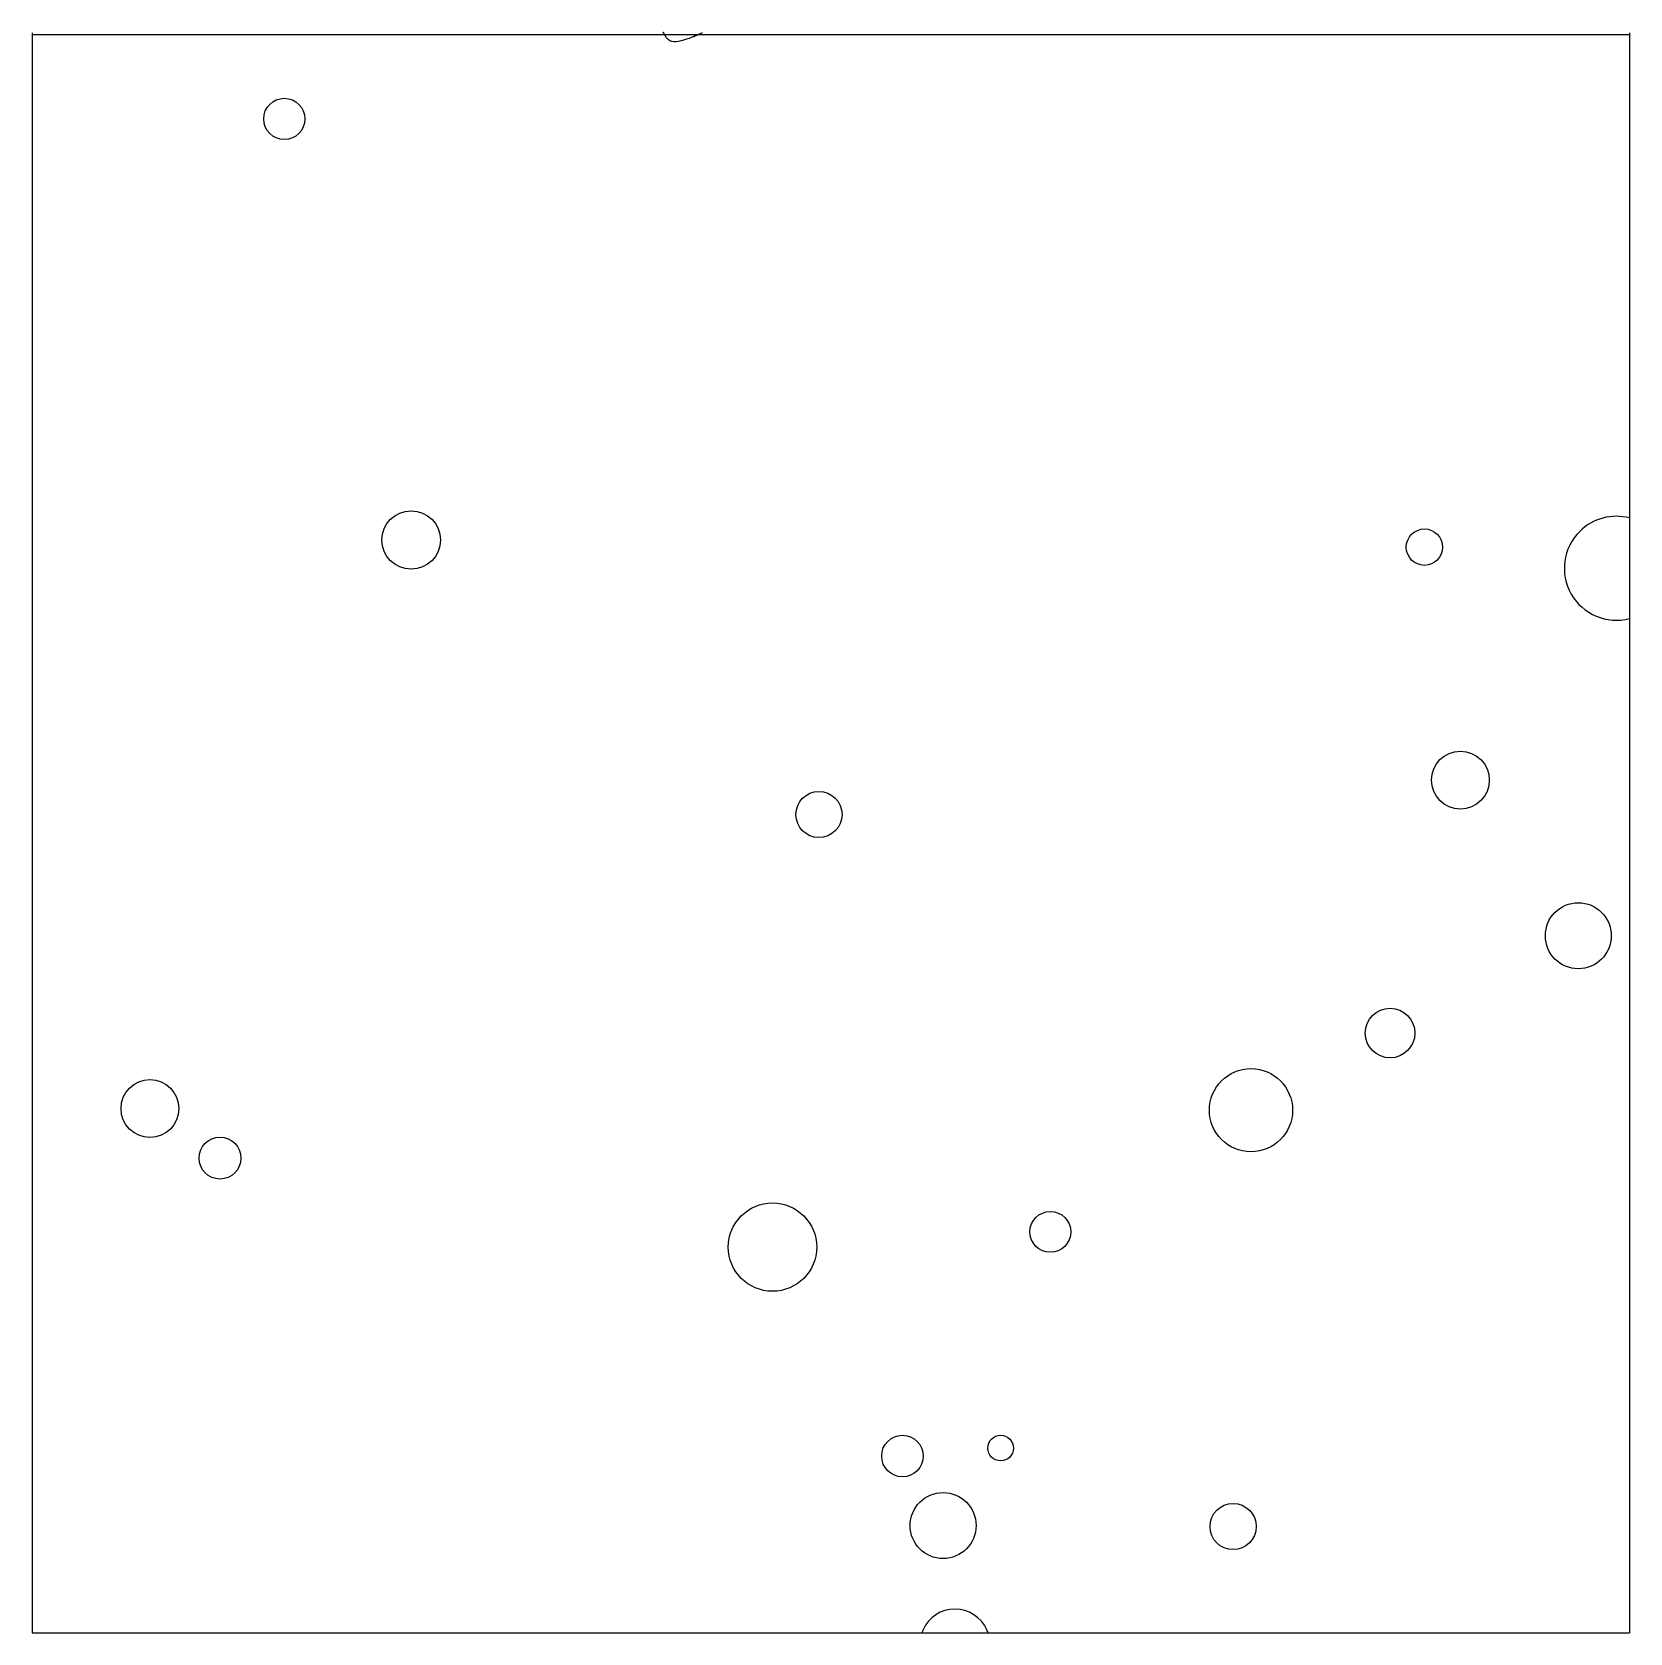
# Model space of a CAD drawing. Extents: x 6.066 to 7.049, y -1.425 to -0.439.
import ezdxf

# ---------------------------------------------------------------- set-up
doc = ezdxf.new("R2010")
doc.units = 0
for name, color, linetype in [('LAYER1', 7, 'CONTINUOUS'), ('LAYER10', 1, 'CONTINUOUS'), ('LAYER12', 5, 'CONTINUOUS')]:
    doc.layers.add(name, color=color, linetype=linetype)

msp = doc.modelspace()

# ---------------------------------------------------------------- linework, layer by layer
at = {"layer": 'LAYER1', "color": 7, "linetype": 'CONTINUOUS'}
for centre, radius in [((6.221, -0.4928), 0.0127), ((6.2991, -0.752), 0.018), ((6.9228, -0.7564), 0.0112), ((6.9449, -0.8998), 0.0178), ((6.5501, -0.921), 0.0142), ((7.0175, -0.9956), 0.0203), ((6.9016, -1.0555), 0.0153), ((6.816, -1.103), 0.0256), ((6.1383, -1.102), 0.0178), ((6.1814, -1.1325), 0.0129), ((6.5215, -1.1873), 0.0272), ((6.6925, -1.1779), 0.0126), ((6.6015, -1.3159), 0.0128), ((6.6619, -1.311), 0.0079), ((6.6265, -1.3587), 0.0203), ((6.805, -1.3593), 0.0142)]:
    msp.add_circle(centre, radius, dxfattribs=at)
for centre, radius, start, end in [((7.0409, -0.7694), 0.032, 75.3502, 134.795), ((7.0409, -0.7694), 0.032, 134.7952, -75.3493), ((6.6338, -1.4316), 0.0215, 24.0917, 155.9077), ((6.6338, -1.4316), 0.0215, 155.9073, 161.6219), ((6.6338, -1.4316), 0.0215, 20.3456, 24.0917), ((6.6338, -1.4316), 0.0215, 18.3816, 20.3456)]:
    msp.add_arc(centre, radius, start, end, dxfattribs=at)
at = {"layer": 'LAYER10', "color": 1, "linetype": 'CONTINUOUS'}
for points in [[(6.4556, -0.4418), (6.4555, -0.4416), (6.4554, -0.4414), (6.4553, -0.4412), (6.4552, -0.4411), (6.4551, -0.4409), (6.455, -0.4407), (6.4548, -0.4405), (6.4547, -0.4404), (6.4547, -0.4402), (6.4546, -0.4401), (6.4545, -0.4399), (6.4544, -0.4398), (6.4543, -0.4396), (6.4542, -0.4395), (6.4542, -0.4394), (6.4541, -0.4394), (6.4541, -0.4393), (6.4541, -0.4394), (6.4541, -0.4394), (6.4542, -0.4395), (6.4542, -0.4395), (6.4543, -0.4396), (6.4544, -0.4397), (6.4544, -0.4398)], [(6.4544, -0.4398), (6.4544, -0.4398), (6.4544, -0.4398), (6.4544, -0.4398), (6.4544, -0.4398), (6.4544, -0.4398), (6.4544, -0.4398), (6.4544, -0.4398), (6.4544, -0.4398), (6.4544, -0.4398), (6.4544, -0.4398), (6.4544, -0.4398), (6.4544, -0.4398), (6.4544, -0.4398), (6.4544, -0.4398), (6.4544, -0.4398), (6.4544, -0.4398), (6.4544, -0.4398), (6.4544, -0.4398), (6.4544, -0.4398), (6.4544, -0.4398), (6.4544, -0.4398), (6.4544, -0.4398), (6.4544, -0.4398), (6.4544, -0.4398)], [(6.4544, -0.4398), (6.4544, -0.4398), (6.4544, -0.4398), (6.4544, -0.4398), (6.4544, -0.4398), (6.4544, -0.4398), (6.4544, -0.4398), (6.4544, -0.4398), (6.4544, -0.4398), (6.4544, -0.4398), (6.4544, -0.4398), (6.4544, -0.4398), (6.4544, -0.4398), (6.4544, -0.4398), (6.4544, -0.4398), (6.4544, -0.4398), (6.4544, -0.4398), (6.4544, -0.4398), (6.4544, -0.4398), (6.4544, -0.4398), (6.4544, -0.4398), (6.4544, -0.4398), (6.4544, -0.4398), (6.4544, -0.4398), (6.4544, -0.4398)], [(6.4737, -0.4418), (6.472, -0.4425), (6.4702, -0.4432), (6.4685, -0.4438), (6.4668, -0.4444), (6.4652, -0.4448), (6.4636, -0.4452), (6.4621, -0.4453), (6.4607, -0.4453), (6.4595, -0.4451), (6.4583, -0.4447), (6.4573, -0.4439), (6.4564, -0.443), (6.4563, -0.4429), (6.4562, -0.4428), (6.4562, -0.4427), (6.4561, -0.4426), (6.4561, -0.4425), (6.456, -0.4424), (6.4559, -0.4423), (6.4559, -0.4422), (6.4558, -0.4421), (6.4558, -0.442), (6.4557, -0.4419), (6.4556, -0.4418)], [(6.4783, -0.4398), (6.4778, -0.44), (6.4773, -0.4402), (6.4768, -0.4404), (6.4764, -0.4406), (6.476, -0.4408), (6.4755, -0.441), (6.4752, -0.4412), (6.4748, -0.4414), (6.4745, -0.4415), (6.4742, -0.4416), (6.4739, -0.4417), (6.4737, -0.4418), (6.4736, -0.4419), (6.4735, -0.4419), (6.4734, -0.442), (6.4734, -0.442), (6.4733, -0.442), (6.4734, -0.442), (6.4734, -0.442), (6.4734, -0.442), (6.4735, -0.4419), (6.4736, -0.4419), (6.4736, -0.4419), (6.4737, -0.4418)], [(6.4783, -0.4398), (6.4783, -0.4398), (6.4783, -0.4398), (6.4783, -0.4398), (6.4783, -0.4398), (6.4783, -0.4398), (6.4783, -0.4398), (6.4783, -0.4398), (6.4783, -0.4398), (6.4783, -0.4398), (6.4783, -0.4398), (6.4783, -0.4398), (6.4783, -0.4398), (6.4783, -0.4398), (6.4783, -0.4398), (6.4783, -0.4398), (6.4783, -0.4398), (6.4783, -0.4398), (6.4783, -0.4398), (6.4783, -0.4398), (6.4783, -0.4398), (6.4783, -0.4398), (6.4783, -0.4398), (6.4783, -0.4398), (6.4783, -0.4398)], [(6.4783, -0.4398), (6.4783, -0.4398), (6.4783, -0.4398), (6.4783, -0.4398), (6.4783, -0.4398), (6.4783, -0.4398), (6.4783, -0.4398), (6.4783, -0.4398), (6.4783, -0.4398), (6.4783, -0.4398), (6.4783, -0.4398), (6.4783, -0.4398), (6.4783, -0.4398), (6.4783, -0.4398), (6.4783, -0.4398), (6.4783, -0.4398), (6.4783, -0.4398), (6.4783, -0.4398), (6.4783, -0.4398), (6.4783, -0.4398), (6.4783, -0.4398), (6.4783, -0.4398), (6.4783, -0.4398), (6.4783, -0.4398), (6.4783, -0.4398)]]:
    msp.add_lwpolyline(points, dxfattribs=at)
at = {"layer": 'LAYER12', "color": 5, "linetype": 'CONTINUOUS'}
for points in [[(6.0657, -0.4398), (6.0657, -0.4418)], [(7.049, -0.4411), (6.0657, -0.4411)], [(6.0657, -0.4418), (6.0657, -1.4228)], [(7.0493, -0.4418), (7.0493, -0.4398)], [(7.0493, -1.4228), (7.0493, -0.4418)], [(6.0657, -1.4228), (6.0657, -1.4248)], [(6.0657, -1.4248), (7.049, -1.4248)], [(7.0493, -1.4248), (7.0493, -1.4228)]]:
    msp.add_lwpolyline(points, dxfattribs=at)

doc.saveas('drawing.dxf')
